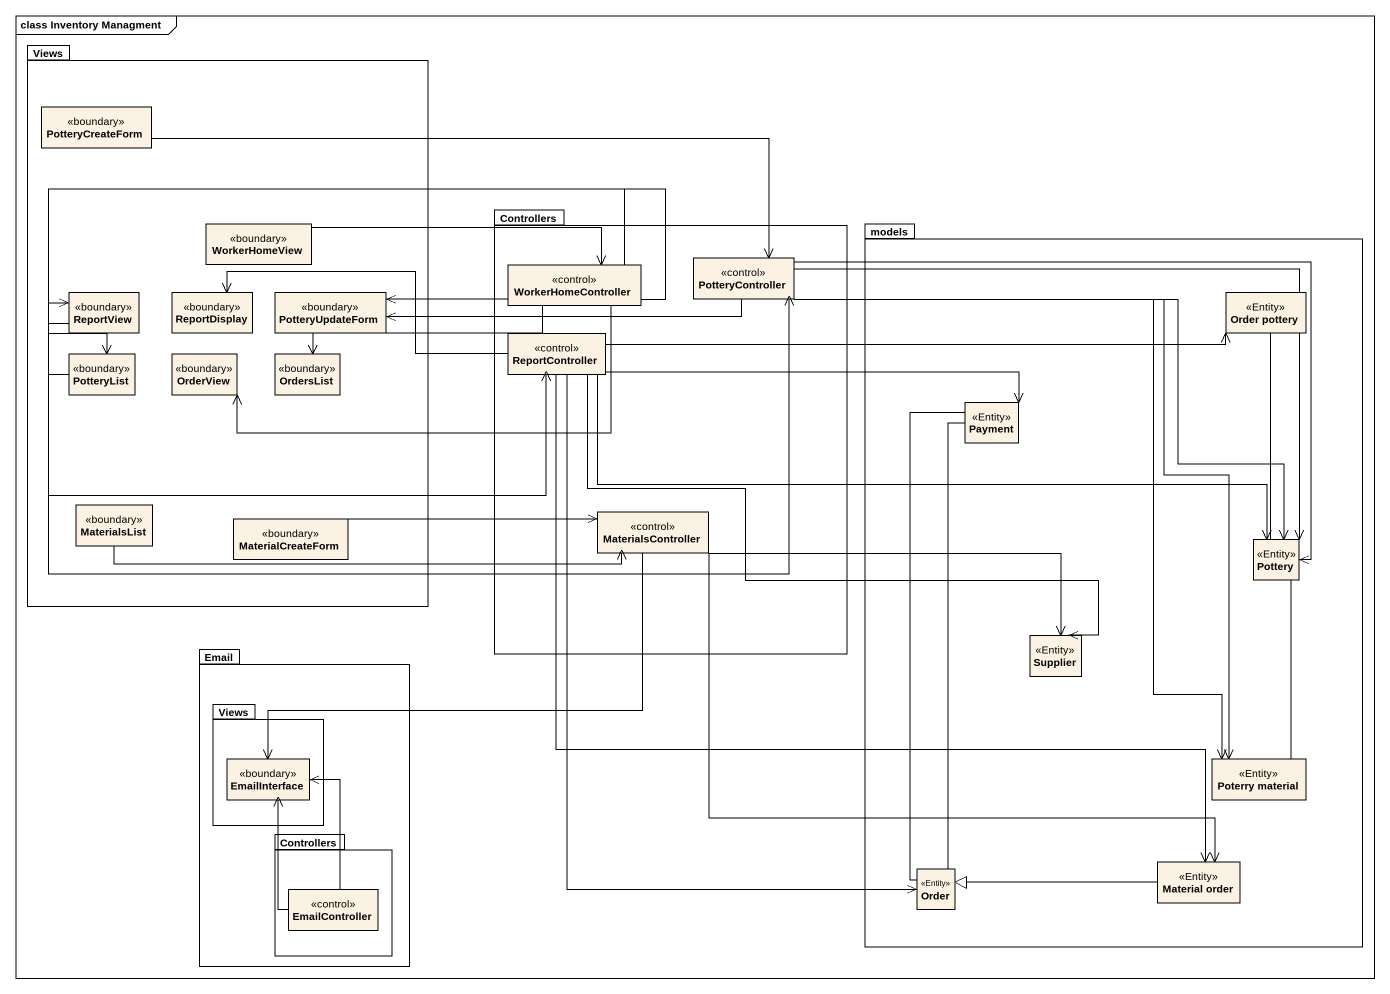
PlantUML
@startuml
mainframe class Inventory Managment
hide circle
hide empty members
package Views {
  class PotteryCreateForm <<boundary>>
  class WorkerHomeView <<boundary>>
  class ReportView <<boundary>>
  class ReportDisplay <<boundary>>
  class PotteryUpdateForm <<boundary>>
  class PotteryList <<boundary>>
  class OrderView <<boundary>>
  class OrdersList <<boundary>>
  class MaterialsList <<boundary>>
  class MaterialCreateForm <<boundary>>
}
package Controllers {
  class WorkerHomeController <<control>>
  class PotteryController <<control>>
  class ReportController <<control>>
  class MaterialsController <<control>>
}
package models {
  class "Order pottery" as Order_pottery <<Entity>>
  class Payment <<Entity>>
  class Pottery <<Entity>>
  class Supplier <<Entity>>
  class "Poterry material" as Poterry_material <<Entity>>
  class Order <<Entity>>
  class "Material order" as Material_order <<Entity>>
}
package Email {
  package "Views" as Views_2 {
    class EmailInterface <<boundary>>
  }
  package "Controllers" as Controllers_2 {
    class EmailController <<control>>
  }
}
PotteryCreateForm -right-> PotteryController
WorkerHomeView -right-> WorkerHomeController
WorkerHomeController -left-> ReportView
WorkerHomeController -left-> PotteryUpdateForm
WorkerHomeController -left-> PotteryList
WorkerHomeController -left-> OrderView
WorkerHomeController -left-> OrdersList
PotteryController -left-> PotteryUpdateForm
PotteryController -right-> Pottery
PotteryController -right-> Pottery
PotteryController -right-> Pottery
PotteryController --> Poterry_material
PotteryController --> Poterry_material
ReportView -right-> ReportController
PotteryList -right-> PotteryController
ReportController -left-> ReportDisplay
ReportController -right-> Order_pottery
ReportController -right-> Payment
ReportController -right-> Pottery
ReportController --> Supplier
ReportController --> Order
ReportController --> Material_order
Payment -- Order
MaterialsList -right-> MaterialsController
MaterialCreateForm -right-> MaterialsController
MaterialsController -right-> Supplier
MaterialsController --> EmailInterface
MaterialsController --> Material_order
Pottery -up- Order_pottery
Poterry_material -up- Pottery
EmailController -up-> EmailInterface
EmailController -up-> EmailInterface
Order -up- Payment
Material_order -left-|> Order
@enduml
